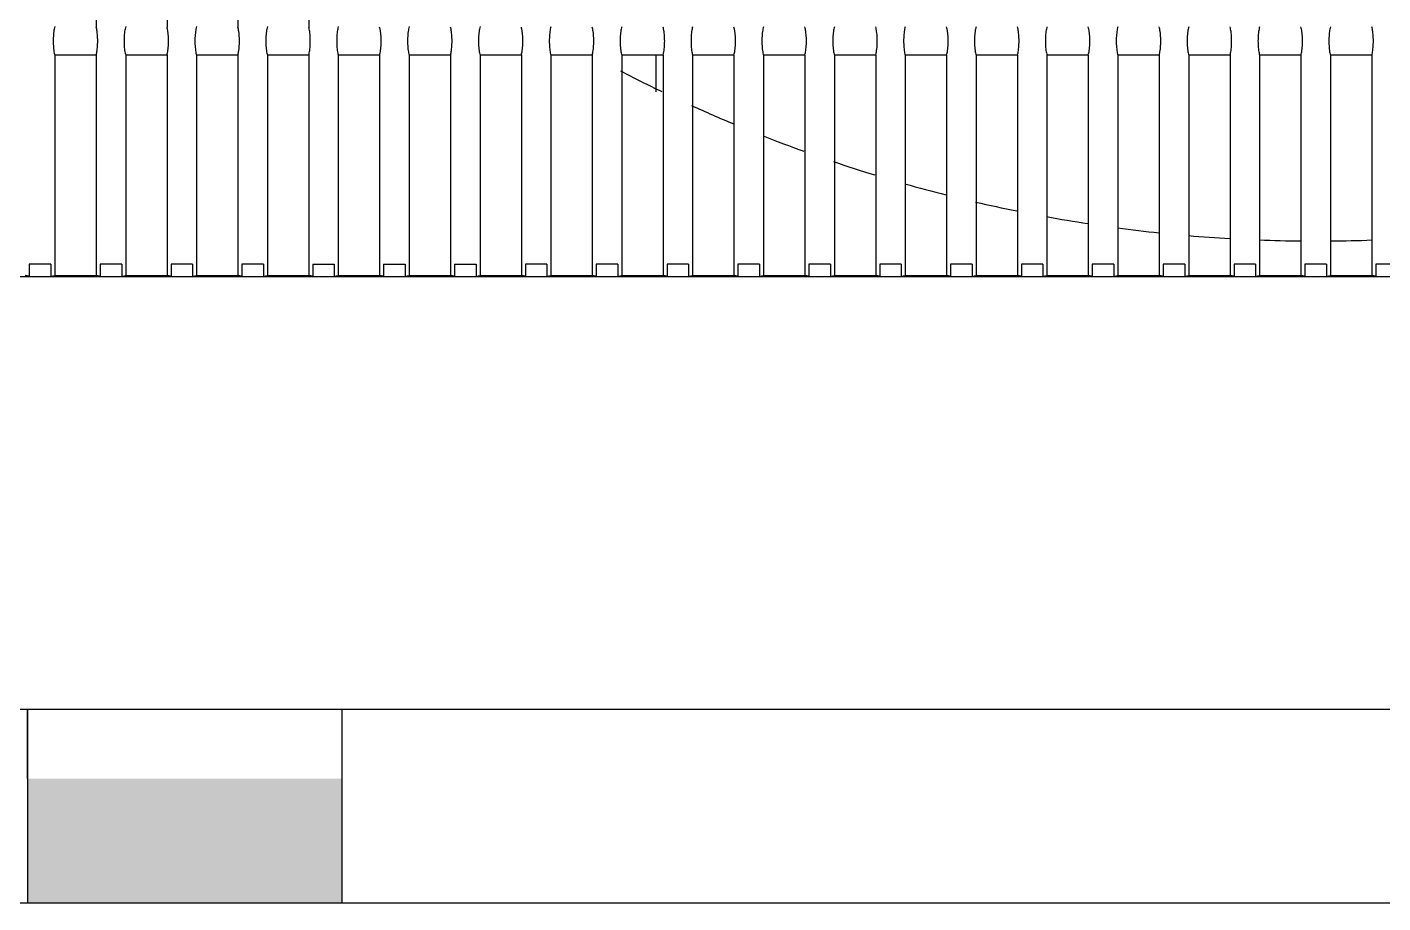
# Model space of a CAD drawing. Header units: millimetres. Extents: x 421 to 5436, y -1186 to -112.
# Drawn here: x 5352.1686 to 5352.528, y -182.6046 to -182.3726 of the extents above; entities that cross this region are included whole.
import ezdxf

# ---------------------------------------------------------------- set-up
doc = ezdxf.new("R2010")
doc.units = ezdxf.units.MM
doc.layers.add('A-AC', color=150, linetype='Continuous')

msp = doc.modelspace()

# ---------------------------------------------------------------- hatches: boundary and pattern name
at = {"layer": 'A-AC', "lineweight": -3, "ltscale": 7.5}
h = msp.add_hatch(color=10, dxfattribs=at)
h.paths.add_polyline_path([(5352.168675586158, -182.604608216009), (5352.252008919491, -182.604608216009), (5352.252008919491, -182.5532432161924), (5352.168675586158, -182.5532432161924)])
edge = h.paths.add_edge_path(flags=17)
edge.add_line((5352.168675586158, -182.571659882859), (5352.168675586158, -182.5532432161924))
edge.add_line((5352.252008919491, -182.5532432161924), (5352.252008919491, -182.571659882859))

# ---------------------------------------------------------------- linework, layer by layer
at = {"layer": 'A-AC', "color": 10, "lineweight": -3, "ltscale": 7.5}
for p, q in [((5352.186897109519, -182.3028328546982), (5352.186897109519, -182.3725854115232)), ((5352.205682308773, -182.3028376792197), (5352.205682308773, -182.3725805869731)), ((5352.224467491427, -182.3028425019838), (5352.224467491427, -182.3725757641798)), ((5352.243252657507, -182.302847322678), (5352.243252657507, -182.3725709425246)), ((5352.175953036029, -182.3800899232426), (5352.175953036029, -182.4384068899151)), ((5352.186914557943, -182.3800037717067), (5352.175971629869, -182.3800037717067)), ((5352.186897109519, -182.3799210213649), (5352.186897109519, -182.4384128107349)), ((5352.194737675307, -182.3800850730136), (5352.194737675307, -182.438407071649)), ((5352.205698747205, -182.3800037717067), (5352.19475520669, -182.3800037717067)), ((5352.205682308773, -182.3799258458864), (5352.205682308773, -182.4384126535329)), ((5352.213522331207, -182.3800802260728), (5352.213522331207, -182.438407254866)), ((5352.224482919537, -182.3800037717067), (5352.213538802947, -182.3800037717067)), ((5352.224467491427, -182.3799306686506), (5352.224467491427, -182.4384124979535)), ((5352.232307003702, -182.3799845842266), (5352.232307003702, -182.4384123264254)), ((5352.243267074892, -182.3800037717067), (5352.232322418529, -182.3800037717067)), ((5352.243252657507, -182.3799354893445), (5352.243252657507, -182.4384123435775)), ((5352.251091692763, -182.3799858804352), (5352.251091692763, -182.4384121414578)), ((5352.262051213226, -182.3800037717067), (5352.251106053329, -182.3800037717067)), ((5352.262037807036, -182.3799403090866), (5352.262037807036, -182.4384121900118)), ((5352.269876398368, -182.3799871759954), (5352.269876398368, -182.4384119561601)), ((5352.280835334491, -182.3800037717067), (5352.269889707241, -182.3800037717067)), ((5352.28082294004, -182.3799451275295), (5352.28082294004, -182.4384120368904)), ((5352.288661120492, -182.3800608680626), (5352.288661120492, -182.4384079947449)), ((5352.299619438636, -182.3800037717067), (5352.288673380159, -182.3800037717067)), ((5352.29960805654, -182.3799499448251), (5352.29960805654, -182.4384118838727)), ((5352.307445859115, -182.3800560352202), (5352.307445859115, -182.4384081797434)), ((5352.318403525609, -182.3800037717067), (5352.307457071985, -182.3800037717067)), ((5352.318393156556, -182.3799547611254), (5352.318393156556, -182.4384117306449)), ((5352.326230614217, -182.3799910592393), (5352.326230614217, -182.4384114014717)), ((5352.337187595358, -182.3800037717067), (5352.326240782621, -182.3800037717067)), ((5352.335372186159, -182.3897583885282), (5352.335372186159, -182.3800037717067)), ((5352.337178240106, -182.3799595765825), (5352.337178240106, -182.4384115769194)), ((5352.345015385779, -182.3800463764442), (5352.345015385779, -182.4384085477279)), ((5352.355971647826, -182.3800037717067), (5352.345024511969, -182.3800037717067)), ((5352.355963307206, -182.379964391348), (5352.355963307206, -182.4384114224345)), ((5352.363800173788, -182.3800415502028), (5352.363800173788, -182.4384087302335)), ((5352.374755682956, -182.3800037717067), (5352.363808259935, -182.3800037717067)), ((5352.374748357873, -182.3799692055734), (5352.374748357873, -182.4384112669538)), ((5352.382584978228, -182.3799949382774), (5352.382584978228, -182.4384108541844)), ((5352.393539700688, -182.3800037717067), (5352.382592026428, -182.3800037717067)), ((5352.393533392117, -182.3799740194102), (5352.393533392117, -182.4384111102679)), ((5352.401369799085, -182.3799962305659), (5352.401369799085, -182.4384106744012)), ((5352.412323700963, -182.3800037717067), (5352.401375811357, -182.3800037717067)), ((5352.412318409952, -182.3799788330098), (5352.412318409952, -182.4384109521923)), ((5352.420154636351, -182.3800270822239), (5352.420154636351, -182.4384092694618)), ((5352.431107683716, -182.3800037717067), (5352.420159614636, -182.3800037717067)), ((5352.431103411385, -182.3799836465239), (5352.431103411385, -182.4384107925689)), ((5352.438939490014, -182.3800222626367), (5352.438939490014, -182.4384094459417)), ((5352.449891648882, -182.3800037717067), (5352.438943436178, -182.3800037717067)), ((5352.449888396426, -182.379988460104), (5352.449888396426, -182.4384106312648)), ((5352.457724360069, -182.3800174443313), (5352.457724360069, -182.4384096206049)), ((5352.468675596395, -182.3800037717067), (5352.457727275901, -182.3800037717067)), ((5352.468673365081, -182.3799932739007), (5352.468673365081, -182.4384104681731)), ((5352.476509246509, -182.380012627156), (5352.476509246509, -182.438409793378)), ((5352.487459526184, -182.3800037717067), (5352.476511133722, -182.3800037717067)), ((5352.487458317353, -182.379998088066), (5352.487458317353, -182.4384103032128)), ((5352.495294149329, -182.3800078109584), (5352.495294149329, -182.4384099642141)), ((5352.506243438182, -182.3800037717067), (5352.495295009565, -182.3800037717067)), ((5352.506243253247, -182.3800040047286), (5352.506243253247, -182.4384096293916)), ((5352.525027332312, -182.3800037717067), (5352.514078903348, -182.3800037717067)), ((5352.514079068529, -182.3800029955871), (5352.514079068529, -182.4384101330911)), ((5352.525028172761, -182.3800027134923), (5352.525028172761, -182.4384097982218)), ((5352.174883103532, -182.4353752301788), (5352.169172626289, -182.4353752301788)), ((5352.169172626289, -182.4353752301788), (5352.169172626289, -182.4385848369795)), ((5352.174883103532, -182.4353752301788), (5352.174883103532, -182.4385848289796)), ((5352.193668209848, -182.4353752301788), (5352.187957889635, -182.4353752301788)), ((5352.187957889635, -182.4353752301788), (5352.187957889635, -182.4385848121062)), ((5352.193668209848, -182.4353752301788), (5352.193668209848, -182.4385848053369)), ((5352.212453320376, -182.4353752301788), (5352.20674314813, -182.4353752301788)), ((5352.20674314813, -182.4353752301788), (5352.20674314813, -182.438584791123)), ((5352.212453320376, -182.4353752301788), (5352.212453320376, -182.4385847854487)), ((5352.231238435126, -182.4353752301788), (5352.225528401801, -182.4353752301788)), ((5352.225528401801, -182.4353752301788), (5352.225528401801, -182.4385847735941)), ((5352.231238435126, -182.4353752301788), (5352.231238435126, -182.4385847688877)), ((5352.244313650675, -182.4353752301788), (5352.250023554111, -182.4353752301788)), ((5352.244313650675, -182.4353752301788), (5352.244313650675, -182.4385847591104)), ((5352.250023554111, -182.4353752301788), (5352.250023554111, -182.4385847552526)), ((5352.263098894779, -182.4353752301788), (5352.268808677341, -182.4353752301788)), ((5352.263098894779, -182.4353752301788), (5352.263098894779, -182.4385847472893)), ((5352.268808677341, -182.4353752301788), (5352.268808677341, -182.4385847441692)), ((5352.28188413414, -182.4353752301788), (5352.287593804829, -182.4353752301788)), ((5352.28188413414, -182.4353752301788), (5352.28188413414, -182.438584737775)), ((5352.287593804829, -182.4353752301788), (5352.287593804829, -182.4385847352894)), ((5352.306378936588, -182.4353752301788), (5352.300669368779, -182.4353752301788)), ((5352.300669368779, -182.4353752301788), (5352.300669368779, -182.4385847302378)), ((5352.306378936588, -182.4353752301788), (5352.306378936588, -182.438584728292)), ((5352.325164072628, -182.4353752301788), (5352.319454598726, -182.4353752301788)), ((5352.319454598726, -182.4353752301788), (5352.319454598726, -182.4385847243748)), ((5352.325164072628, -182.4353752301788), (5352.325164072628, -182.4385847228816)), ((5352.343949212967, -182.4353752301788), (5352.338239824001, -182.4353752301788)), ((5352.338239824001, -182.4353752301788), (5352.338239824001, -182.4385847199092)), ((5352.343949212967, -182.4353752301788), (5352.343949212967, -182.43858471879)), ((5352.362734357617, -182.4353752301788), (5352.35702504463, -182.4353752301788)), ((5352.35702504463, -182.4353752301788), (5352.35702504463, -182.4385847165904)), ((5352.362734357617, -182.4353752301788), (5352.362734357617, -182.4385847157739)), ((5352.381519506591, -182.4353752301788), (5352.375810260635, -182.4353752301788)), ((5352.375810260635, -182.4353752301788), (5352.375810260635, -182.4385847141939)), ((5352.381519506591, -182.4353752301788), (5352.381519506591, -182.4385847136175)), ((5352.39459547204, -182.4353752301788), (5352.39459547204, -182.4385847125213)), ((5352.400304659906, -182.4353752301788), (5352.39459547204, -182.4353752301788)), ((5352.400304659906, -182.4353752301788), (5352.400304659906, -182.4385847121296)), ((5352.413380678865, -182.4353752301788), (5352.413380678865, -182.4385847114006)), ((5352.419089817577, -182.4353752301788), (5352.413380678865, -182.4353752301788)), ((5352.419089817577, -182.4353752301788), (5352.419089817577, -182.4385847111462)), ((5352.432165881133, -182.4353752301788), (5352.432165881133, -182.4385847106848)), ((5352.437874979618, -182.4353752301788), (5352.432165881133, -182.4353752301788)), ((5352.437874979618, -182.4353752301788), (5352.437874979618, -182.4385847105286)), ((5352.450951078863, -182.4353752301788), (5352.450951078863, -182.438584710254)), ((5352.456660146048, -182.4353752301788), (5352.450951078863, -182.4353752301788)), ((5352.456660146048, -182.4353752301788), (5352.456660146048, -182.4385847101644)), ((5352.469736272078, -182.4353752301788), (5352.469736272078, -182.4385847100132)), ((5352.475445316883, -182.4353752301788), (5352.469736272078, -182.4353752301788)), ((5352.475445316883, -182.4353752301788), (5352.475445316883, -182.4385847099666)), ((5352.488521460795, -182.4353752301788), (5352.488521460795, -182.4385847098938)), ((5352.494230492139, -182.4353752301788), (5352.488521460795, -182.4353752301788)), ((5352.494230492139, -182.4353752301788), (5352.494230492139, -182.4385847098742)), ((5352.507306645035, -182.4353752301788), (5352.507306645035, -182.4385847098529)), ((5352.513015671834, -182.4353752301788), (5352.507306645035, -182.4353752301788)), ((5352.513015671834, -182.4353752301788), (5352.513015671834, -182.4385847098526)), ((5352.526091824817, -182.4353752301788), (5352.526091824817, -182.4385847098733)), ((5352.531800855988, -182.4353752301788), (5352.526091824817, -182.4353752301788)), ((5352.91109108106, -182.4386898960206), (5352.109593424457, -182.4386898960206)), ((5352.169172626289, -182.4385848369795), (5352.168111893634, -182.4384129700054)), ((5352.174883103532, -182.4385848289796), (5352.175953036029, -182.4384068899151)), ((5352.187957889635, -182.4385848121062), (5352.186897109519, -182.4384128107349)), ((5352.193668209848, -182.4385848053369), (5352.194737675307, -182.438407071649)), ((5352.20674314813, -182.438584791123), (5352.205682308773, -182.4384126535329)), ((5352.212453320376, -182.4385847854487), (5352.213522331207, -182.438407254866)), ((5352.225528401801, -182.4385847735941), (5352.224467491427, -182.4384124979535)), ((5352.231238435126, -182.4385847688877), (5352.232307003702, -182.4384074391553)), ((5352.244313650675, -182.4385847591104), (5352.243252657507, -182.4384123435775)), ((5352.250023554111, -182.4385847552526), (5352.251091692763, -182.4384076241322)), ((5352.263098894779, -182.4385847472893), (5352.262037807036, -182.4384121900118)), ((5352.268808677341, -182.4385847441692), (5352.269876398368, -182.4384078094392)), ((5352.28188413414, -182.438584737775), (5352.28082294004, -182.4384120368904)), ((5352.287593804829, -182.4385847352894), (5352.288661120492, -182.4384079947449)), ((5352.300669368779, -182.4385847302378), (5352.29960805654, -182.4384118838727)), ((5352.306378936588, -182.438584728292), (5352.307445859115, -182.4384081797434)), ((5352.319454598726, -182.4385847243748), (5352.318393156556, -182.4384117306449)), ((5352.325164072628, -182.4385847228816), (5352.326230614217, -182.4384083641555)), ((5352.338239824001, -182.4385847199092), (5352.337178240106, -182.4384115769194)), ((5352.343949212967, -182.43858471879), (5352.345015385779, -182.4384085477279)), ((5352.35702504463, -182.4385847165904), (5352.355963307206, -182.4384114224345)), ((5352.362734357617, -182.4385847157739), (5352.363800173788, -182.4384087302335)), ((5352.375810260635, -182.4385847141939), (5352.374748357873, -182.4384112669538)), ((5352.381519506591, -182.4385847136175), (5352.382584978228, -182.4384089114706)), ((5352.39459547204, -182.4385847125213), (5352.393533392117, -182.4384111102679)), ((5352.400304659906, -182.4385847121296), (5352.401369799085, -182.4384090912631)), ((5352.413380678865, -182.4385847114006), (5352.412318409952, -182.4384109521923)), ((5352.419089817577, -182.4385847111462), (5352.420154636351, -182.4384092694618)), ((5352.432165881133, -182.4385847106848), (5352.431103411385, -182.4384107925689)), ((5352.437874979618, -182.4385847105286), (5352.438939490014, -182.4384094459417)), ((5352.450951078863, -182.438584710254), (5352.449888396426, -182.4384106312648)), ((5352.456660146048, -182.4385847101644), (5352.457724360069, -182.4384096206049)), ((5352.469736272078, -182.4385847100132), (5352.468673365081, -182.4384104681731)), ((5352.475445316883, -182.4385847099666), (5352.476509246509, -182.438409793378)), ((5352.488521460795, -182.4385847098938), (5352.487458317353, -182.4384103032128)), ((5352.494230492139, -182.4385847098742), (5352.495294149329, -182.4384099642141)), ((5352.507306645035, -182.4385847098529), (5352.506243253247, -182.438410136328)), ((5352.513015671834, -182.4385847098526), (5352.514079068529, -182.4384101330911)), ((5352.526091824817, -182.4385847098733), (5352.525028172761, -182.4384099674887)), ((5352.011925586158, -182.5532432161931), (5353.455592252825, -182.5532432161931)), ((5352.168675586158, -182.571659882859), (5352.168675586158, -182.5532432161924)), ((5352.168675586158, -182.5532432161924), (5352.168675586158, -182.604608216009)), ((5352.168675586158, -182.5532432161924), (5352.252008919491, -182.5532432161924)), ((5352.252008919491, -182.5532432161924), (5352.252008919491, -182.571659882859)), ((5352.252008919491, -182.5532432161924), (5352.252008919491, -182.604608216009)), ((5351.91011338864, -182.6046082160096), (5353.564772947952, -182.6046082160096)), ((5352.168675586158, -182.604608216009), (5352.252008919491, -182.604608216009))]:
    msp.add_line(p, q, dxfattribs=at)
for start, end in [(242.5393410508982, 244.2890341216923), (245.5415978822563, 247.2913381872744), (248.4886761125592, 250.1459599854956), (251.3322301865369, 252.9895488480963), (254.1757867495636, 255.8043767204684), (256.9496411819052, 258.5498046161813), (259.6950474798973, 261.2952301132727), (262.440456173353, 264.0142922118744), (265.1399113265959, 266.7127380122357), (267.8383500206149, 269.4111814590996), (270.5367910709306, 272.1096225526829)]:
    msp.add_arc((5352.510342252825, -182.0292432161923), 0.4, start, end, dxfattribs=at)
for points, start_tangent, end_tangent in [([(5352.175953036029, -182.3724165097574), (5352.175675276829, -182.3737370656704), (5352.175531731691, -182.3753892745819), (5352.175531726341, -182.3771170272864), (5352.175675273049, -182.378769339927), (5352.175953036029, -182.3800899232426)], (-0.002991472386335188, -0.009542069637232484), (0.002991472386335188, -0.009542069637232484)), ([(5352.186897109519, -182.3799210213649), (5352.187144308687, -182.378777535306), (5352.187292513032, -182.3771217203612), (5352.187292517641, -182.375384821072), (5352.187144312, -182.3737289198698), (5352.186897109519, -182.3725854115232)], (0.003060848487100698, 0.009520042360148055), (-0.003060848487100698, 0.009520042360148055)), ([(5352.194737675307, -182.3724213599507), (5352.19446081593, -182.3737368990701), (5352.194317176845, -182.3753891824717), (5352.194317171505, -182.3771171196979), (5352.194460812156, -182.3787695065789), (5352.194737675307, -182.3800850730136)], (-0.002992881101891847, -0.009541627885740393), (0.002992881101891847, -0.009541627885740393)), ([(5352.205682308773, -182.3799258458864), (5352.205930365675, -182.3787772331991), (5352.206078395807, -182.3771215495351), (5352.206078400419, -182.3753849920979), (5352.205930368989, -182.3737292220037), (5352.205682308773, -182.3725805869731)], (0.003058272022896149, 0.009520870350654433), (-0.003058272022896149, 0.009520870350654433)), ([(5352.213522331207, -182.3724262068561), (5352.21324636934, -182.3737367286419), (5352.213102634105, -182.3753890881869), (5352.213102628772, -182.3771172142556), (5352.213246365569, -182.3787696770526), (5352.213522331207, -182.3800802260728)], (-0.002994322410565368, -0.009541175677115791), (0.002994322410761801, -0.009541175677054146)), ([(5352.224467491427, -182.3799306686506), (5352.224716406214, -182.3787769352882), (5352.224864264701, -182.377121381212), (5352.224864269316, -182.3753851605979), (5352.224716409528, -182.3737295199369), (5352.224467491427, -182.3725757641798)], (0.003055732224605743, 0.009521685805124323), (-0.003055732224605743, 0.009521685805124323)), ([(5352.232307003702, -182.3724310506302), (5352.232031937094, -182.3737365543795), (5352.231888103502, -182.3753889917214), (5352.231888098175, -182.3771173109658), (5352.232031933326, -182.3787698513545), (5352.232307003702, -182.3800753822634)], (-0.002995796382653246, -0.009540712973026793), (0.002995796382653246, -0.009540712973026793)), ([(5352.243252657507, -182.3799354893445), (5352.243502434103, -182.3787766159892), (5352.243650124957, -182.3771210928032), (5352.243650119245, -182.3753852040061), (5352.243502430004, -182.3737297881146), (5352.243252657507, -182.3725709425246)], (0.003053228911296435, 0.009522488814129614), (-0.003053228911296435, 0.009522488814129614)), ([(5352.251091692763, -182.3724358914294), (5352.250817519232, -182.3737363762766), (5352.250673585067, -182.375388893068), (5352.250673579746, -182.3771174098354), (5352.250817515467, -182.3787700294911), (5352.251091692763, -182.3800705414289)], (-0.002997303091132982, -0.009540239733879052), (0.002997303091132982, -0.009540239733879052)), ([(5352.262037807036, -182.3799403090866), (5352.26228844201, -182.3787763264897), (5352.262435966307, -182.3771209296958), (5352.262435960629, -182.3753853677561), (5352.262288437938, -182.3737300777657), (5352.262037807036, -182.3725661228214)], (0.003050761906283652, 0.009523279466190651), (-0.003050761906283652, 0.009523279466190651)), ([(5352.269876398368, -182.3724407294098), (5352.269603115796, -182.3737361943261), (5352.269459078836, -182.3753887922203), (5352.269459073519, -182.3771175108709), (5352.269603112032, -182.3787702114691), (5352.269876398368, -182.3800657034139)], (-0.00299884261229349, -0.009539755918612005), (0.00299884261229349, -0.009539755918612005)), ([(5352.28082294004, -182.3799451275295), (5352.281074433746, -182.3787760411362), (5352.281221794007, -182.3771207690406), (5352.28122178836, -182.3753855290206), (5352.281074429698, -182.3737303632636), (5352.28082294004, -182.3725613044171)], (0.00304833103642319, 0.00952405784801726), (-0.00304833103642319, 0.00952405784801726)), ([(5352.288661120492, -182.3724455647266), (5352.288388726828, -182.3737360085211), (5352.288244584845, -182.3753886891707), (5352.288244579529, -182.3771176140795), (5352.288388723065, -182.3787703972957), (5352.288661120492, -182.3800608680626)], (-0.003000415026015343, -0.009539261484604626), (0.003000415026015343, -0.009539261484604626)), ([(5352.29960805654, -182.3799499448251), (5352.299860409397, -182.3787757599127), (5352.30000760813, -182.3771206108236), (5352.300007602514, -182.3753856878143), (5352.299860405374, -182.3737306446242), (5352.29960805654, -182.3725564871593)], (0.00304593613274694, 0.009524824044318437), (-0.00304593613274694, 0.009524824044318437)), ([(5352.307445859115, -182.3724503975345), (5352.307174352372, -182.3737358188539), (5352.307030103127, -182.3753885839119), (5352.307030097813, -182.3771177194681), (5352.307174348609, -182.3787705869779), (5352.307445859115, -182.3800560352202)], (-0.003002020414370758, -0.009538756388109576), (0.003002020414370758, -0.009538756388109576)), ([(5352.318393156556, -182.3799547611254), (5352.318646369053, -182.3787754828043), (5352.318793408749, -182.3771204550301), (5352.318793403161, -182.3753858441514), (5352.318646365052, -182.3737309218627), (5352.318393156556, -182.3725516708964)], (0.00304357702987943, 0.009525578138002457), (-0.00304357702987943, 0.009525578138002457)), ([(5352.326230614217, -182.372455228146), (5352.325959994246, -182.3737356128404), (5352.325815636217, -182.3753884158934), (5352.325815625917, -182.377117766566), (5352.325959986945, -182.3787707680801), (5352.326230614217, -182.3800512048895)], (-0.003003658863729778, -0.009538240583584457), (0.003003658863729778, -0.009538240583584457)), ([(5352.337178240106, -182.3799595765825), (5352.337432312795, -182.3787752097958), (5352.337579195932, -182.3771203016468), (5352.337579190371, -182.3753859980461), (5352.337432308816, -182.373731194994), (5352.337178240106, -182.3725468554767)], (0.003041253565879637, 0.00952632021023986), (-0.003041253565879637, 0.00952632021023986)), ([(5352.345015385779, -182.3724600562421), (5352.344745647184, -182.3737354279021), (5352.34460117667, -182.3753883667359), (5352.344601171356, -182.3771179368173), (5352.344745643417, -182.3787709779419), (5352.345015385779, -182.3800463764442)], (-0.003005330463071062, -0.009537714024216552), (0.003005330463071062, -0.009537714024216552)), ([(5352.355963307206, -182.379964391348), (5352.356218240708, -182.3787749408727), (5352.356364969749, -182.3771201506602), (5352.356364964215, -182.3753861495118), (5352.35621823675, -182.3737314640327), (5352.355963307206, -182.3725420407479)], (0.003038965583391687, 0.009527050340108464), (-0.003038965583391687, 0.009527050340108464)), ([(5352.363800173788, -182.3724648824493), (5352.363531316547, -182.3737352266012), (5352.36338673201, -182.3753882548026), (5352.363386726694, -182.3771180487936), (5352.363531312776, -182.3787711792395), (5352.363800173788, -182.3800415502028)], (-0.003007035304517203, -0.009537176661747809), (0.003007035304517203, -0.009537176661747809)), ([(5352.374748357873, -182.3799692055734), (5352.37500415287, -182.3787746760211), (5352.375150730266, -182.3771200020569), (5352.375150724756, -182.375386298562), (5352.375004148931, -182.3737317289933), (5352.374748357873, -182.3725372265587)], (0.003036712927884753, 0.009527768605167613), (-0.003036712927884753, 0.009527768605167613)), ([(5352.382584978228, -182.3724697067637), (5352.382317000616, -182.3737350214051), (5352.382172299785, -182.3753881406276), (5352.382172294465, -182.377118162982), (5352.382316996841, -182.3787713844258), (5352.382584978228, -182.3800367258543)], (-0.003008773483714915, -0.009536628446348007), (0.003008773483714915, -0.009536628446348007)), ([(5352.393533392117, -182.3799740194102), (5352.393790049362, -182.3787744152266), (5352.393936477549, -182.377119855824), (5352.393936472061, -182.3753864452099), (5352.393790045442, -182.3737319898896), (5352.393533392117, -182.3725324127581)], (0.003034495449353777, 0.009528475080927232), (-0.003034495449353777, 0.009528475080927232)), ([(5352.401369799085, -182.3724745293384), (5352.401102699443, -182.3737348123054), (5352.400957880038, -182.3753880242023), (5352.400957874714, -182.3771182793912), (5352.401102695661, -182.3787715935098), (5352.401369799085, -182.3800319032455)], (-0.003010545099615503, -0.009536069326676536), (0.003010545099615503, -0.009536069326676536)), ([(5352.412318409952, -182.3799788330098), (5352.412575930261, -182.3787741584763), (5352.412722211662, -182.3771197119493), (5352.412722206195, -182.3753865894678), (5352.412575926358, -182.3737322467348), (5352.412318409952, -182.3725275991937)], (0.003032313000530143, 0.009529169841429833), (-0.003032313000530143, 0.009529169841429833)), ([(5352.420154636351, -182.3724793503261), (5352.41988841308, -182.3737345992922), (5352.419743472813, -182.3753879055178), (5352.419743467482, -182.3771183980302), (5352.419888409294, -182.3787718065009), (5352.420154636351, -182.3800270822239)], (-0.003012350254068336, -0.009535499250003352), (0.003012350254068336, -0.009535499250003352)), ([(5352.431103411385, -182.3799836465239), (5352.43136179564, -182.3787739057566), (5352.431507932666, -182.3771195704203), (5352.431507927219, -182.3753867313487), (5352.431361791754, -182.3737324995427), (5352.431103411385, -182.3725227857151)], (0.003030165438266767, 0.009529852958820173), (-0.003030165438266767, 0.009529852958820173)), ([(5352.438939490014, -182.3724841698793), (5352.438674141586, -182.3737343823561), (5352.438529078157, -182.3753877845643), (5352.43852907282, -182.3771185189078), (5352.438674137792, -182.3787720234084), (5352.438939490014, -182.3800222626367)], (-0.003014189052500852, -0.009534918161986709), (0.003014189052500852, -0.009534918161986709)), ([(5352.449888396426, -182.379988460104), (5352.450147645573, -182.3787736570546), (5352.450293640622, -182.3771194312251), (5352.450293635195, -182.3753868708643), (5352.450147641703, -182.3737327483259), (5352.449888396426, -182.3725179721705)], (0.003028052623097774, 0.00953052450349668), (-0.003028052623097774, 0.00953052450349668)), ([(5352.457724360069, -182.3724889881505), (5352.457459885016, -182.3737341614872), (5352.457314696118, -182.3753876613328), (5352.457314690771, -182.3771186420338), (5352.457459881214, -182.3787722442423), (5352.457724360069, -182.3800174443313)], (-0.003016061603690541, -0.009534326006737112), (0.003016061603690541, -0.009534326006737112)), ([(5352.468673365081, -182.3799932739007), (5352.468933480133, -182.3787734123582), (5352.469079335591, -182.377119294352), (5352.46907933018, -182.3753870080268), (5352.468933476276, -182.3737329930971), (5352.468673365081, -182.3725131584085)], (0.00302597441880128, 0.009531184544261028), (-0.00302597441880128, 0.009531184544261028)), ([(5352.476509246509, -182.3724938052917), (5352.476245643429, -182.3737339366751), (5352.476100326744, -182.3753875358134), (5352.476100321387, -182.3771187674176), (5352.476245639618, -182.378772469013), (5352.476509246509, -182.380012627156)], (-0.003017968019598277, -0.009533722726861845), (0.003017968019598277, -0.009533722726861845)), ([(5352.487458317353, -182.379998088066), (5352.487719299388, -182.3787731716548), (5352.487865017628, -182.3771191597896), (5352.487865012232, -182.3753871428476), (5352.487719295543, -182.3737332338683), (5352.487458317353, -182.3725083442778)], (0.003023930692766705, 0.009531833148211497), (-0.003023930692766705, 0.009531833148211497)), ([(5352.495294149329, -182.372498621455), (5352.495031416887, -182.373733707909), (5352.494885970085, -182.3753874079957), (5352.494885964717, -182.3771188950695), (5352.495031413066, -182.3787726977309), (5352.495294149329, -182.3800078109584)], (-0.003019908415726924, -0.009533108263343162), (0.003019908415726924, -0.009533108263343162)), ([(5352.506243253247, -182.3800029027543), (5352.506505101512, -182.3787729481751), (5352.50665068413, -182.3771190915422), (5352.506650684069, -182.3753873393759), (5352.506505101468, -182.3737334839063), (5352.506243253247, -182.3725035296302)], (0.003021921315759229, 0.009532470380827838), (-0.003021921315759229, 0.009532470380827838)), ([(5352.514079068529, -182.3725034367919), (5352.513817205452, -182.3737334751781), (5352.513671626193, -182.3753872778695), (5352.513671620813, -182.3771190249993), (5352.513817201621, -182.3787729304072), (5352.514079068529, -182.3800029955871)], (-0.003021882910501941, -0.00953248255572578), (0.003021882910501941, -0.00953248255572578)), ([(5352.525028172761, -182.3800077180942), (5352.525290890362, -182.3787727153963), (5352.525436340478, -182.3771189614765), (5352.525436340418, -182.3753874694551), (5352.525290890319, -182.3737337166876), (5352.525028172761, -182.3724987142907)], (0.003019946162295541, 0.009533096305861829), (-0.003019946162295541, 0.009533096305861829)), ([(5352.175971625542, -182.4384098628573), (5352.179631231045, -182.4384098828591), (5352.183290982064, -182.4384098828591), (5352.186914557943, -182.4384098556125)], (0.009999999999999933, 1.167115559e-09), (0.009999999999999936, 1.123099326e-09)), ([(5352.194755007378, -182.4384098828559), (5352.198434883896, -182.4384098828591), (5352.202082622738, -182.4384098828591), (5352.205698747205, -182.4384098429512)], (0.00999999999999994, 1.088141122e-09), (0.009999999999999945, 1.05661625e-09)), ([(5352.213538521779, -182.4384098828548), (5352.217217833574, -182.4384098828591), (5352.220865770034, -182.4384098828591), (5352.224482919537, -182.4384098288549)], (0.009999999999999948, 1.016349513e-09), (0.00999999999999995, 9.90156508e-10)), ([(5352.232322047858, -182.4384098828536), (5352.236000604788, -182.4384098828591), (5352.239648726465, -182.4384098828591), (5352.243267074892, -182.4384098137309)], (0.009999999999999955, 9.44416732e-10), (0.009999999999999955, 9.24011727e-10)), ([(5352.251105587967, -182.4384098828516), (5352.254721658077, -182.4384098828591), (5352.258370128729, -182.4384098828591), (5352.262051213226, -182.4384097979603)], (0.009999999999999962, 8.7234243e-10), (0.009999999999999962, 8.58181521e-10)), ([(5352.269889144274, -182.4384098828502), (5352.273506581916, -182.4384098828591), (5352.277155251873, -182.4384098828591), (5352.280835334491, -182.4384097818972)], (0.009999999999999967, 8.00278437e-10), (0.009999999999999967, 7.923609179999999e-10)), ([(5352.288673372598, -182.438409776418), (5352.292291323958, -182.4384098828591), (5352.295939917307, -182.4384098828591), (5352.299619438636, -182.4384097658699)], (0.009999999999999972, 7.69530652e-10), (0.009999999999999972, 7.267451130000001e-10)), ([(5352.307457064172, -182.4384097605389), (5352.311076303205, -182.4384098828591), (5352.314725034912, -182.4384098828591), (5352.318403525609, -182.4384097501807)], (0.009999999999999976, 7.04032687e-10), (0.009999999999999978, 6.61248694e-10)), ([(5352.326240782621, -182.4384097438012), (5352.32986137659, -182.4384098828591), (5352.333510232329, -182.4384098828591), (5352.337187595358, -182.4384097351051)], (0.009999999999999978, 6.388465300000001e-10), (0.009999999999999983, 5.95911658e-10)), ([(5352.345024504013, -182.4384097303553), (5352.348646440854, -182.4384098828591), (5352.35229541328, -182.4384098828591), (5352.355971647826, -182.4384097208931)], (0.009999999999999985, 5.73208876e-10), (0.009999999999999985, 5.30732043e-10)), ([(5352.363807233554, -182.4384098828441), (5352.36743227682, -182.4384098828591), (5352.371081739052, -182.4384098828591), (5352.374755682956, -182.4384097077691)], (0.009999999999999988, 4.43746247e-10), (0.009999999999999993, 4.65667159e-10)), ([(5352.382590923617, -182.4384098828432), (5352.386240475147, -182.4384098828591), (5352.389890107869, -182.4384098828591), (5352.393539700688, -182.4384096959311)], (0.009999999999999993, 3.7386215e-10), (0.009999999999999995, 4.00653574e-10)), ([(5352.401374640551, -182.4384098828423), (5352.405024294703, -182.4384098828591), (5352.408674017752, -182.4384098828591), (5352.412323700963, -182.4384096855513)], (0.009999999999999995, 3.04592346e-10), (0.009999999999999995, 3.35645239e-10)), ([(5352.420158385235, -182.4384098828418), (5352.423808126003, -182.4384098828591), (5352.427457923373, -182.4384098828591), (5352.431107683716, -182.4384096767762)], (0.009999999999999998, 2.35935968e-10), (0.009999999999999995, 2.70793604e-10)), ([(5352.438942158397, -182.4384098828414), (5352.442591969646, -182.4384098828591), (5352.446241825206, -182.4384098828591), (5352.449891648882, -182.4384096697274)], (0.009999999999999998, 1.68044349e-10), (0.009999999999999998, 2.0609787e-10)), ([(5352.457725960603, -182.4384098828411), (5352.461375823714, -182.4384098828591), (5352.465025718826, -182.4384098828591), (5352.468676924103, -182.4384098828441)], (0.009999999999999998, 1.00904363e-10), (0.009999999999999998, 2.25094349e-10)), ([(5352.476509792263, -182.4384098828409), (5352.480159693425, -182.4384098828591), (5352.483809614301, -182.4384098828591), (5352.487460875156, -182.4384098828436)], (0.01, 3.4395381e-11), (0.009999999999999998, 1.61627852e-10)), ([(5352.495293653619, -182.4384098828432), (5352.498944943424, -182.4384098828591), (5352.502594867493, -182.4384098828591), (5352.506244796652, -182.4384098828414)], (0.01, -3.1199179e-11), (0.009999999999999998, 9.7402313e-11)), ([(5352.514077544799, -182.4384098828434), (5352.517728834386, -182.4384098828591), (5352.521378764992, -182.4384098828591), (5352.525028688407, -182.4384098828411)], (0.009999999999999998, -9.618478e-11), (0.01, 3.2568897e-11))]:
    msp.add_spline(points, degree=3, dxfattribs=dict(at, start_tangent=start_tangent, end_tangent=end_tangent))

doc.saveas('drawing.dxf')
